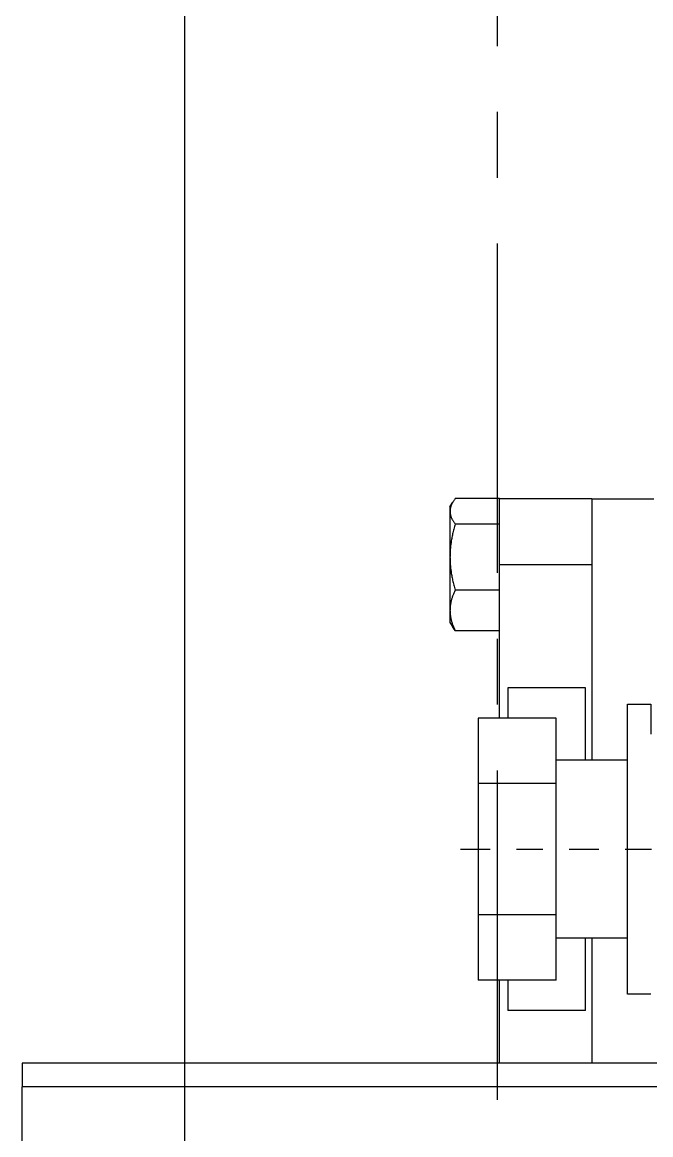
# Model space of a CAD drawing. Header units: inches. Extents: x -883 to 808, y -248 to 1051.
# Drawn here: x -425.46 to -423.075, y -133.434 to -129.211 of the extents above; entities that cross this region are included whole.
import ezdxf

# ---------------------------------------------------------------- set-up
doc = ezdxf.new("R2010")
doc.units = ezdxf.units.IN
doc.header["$MEASUREMENT"] = 0
doc.linetypes.add('CENTER', pattern=[2, 1.25, -0.25, 0.25, -0.25])
doc.linetypes.add('CHAIN', pattern=[0.7087, 0.4724, -0.0591, 0.1181, -0.0591])
doc.layers.get('0').update_dxf_attribs({"linetype": 'CONTINUOUS'})
doc.layers.add('EQUIPMENT - COMPRESSORS', color=41, linetype='CONTINUOUS')
doc.layers.add('P-RV', color=193, linetype='CONTINUOUS')

# ---------------------------------------------------------------- blocks, each defined once
blk = doc.blocks.new('A$C084a53c6')
for p, q in [((40.8385, 46.8579), (40.6035, 46.8579)), ((40.8385, 46.8579), (40.8385, 46.6079)), ((40.8385, 46.8579), (41.1885, 46.8579)), ((41.1885, 46.8586), (41.3569, 46.8586)), ((41.1885, 46.8579), (41.1885, 46.8586)), ((41.1885, 46.7643), (41.1885, 46.8579)), ((41.3765, 46.8269), (41.3661, 46.8449)), ((41.3765, 46.8269), (41.3765, 46.8103)), ((41.3765, 46.8103), (41.3765, 46.6367)), ((41.1885, 46.762), (41.1885, 46.7643)), ((41.1885, 46.762), (41.3569, 46.762)), ((41.1885, 46.7562), (41.1885, 46.762)), ((41.1885, 46.6079), (41.1885, 46.7562)), ((41.3765, 46.6367), (41.3765, 46.4343)), ((40.8385, 46.6079), (40.8385, 45.8654)), ((41.1885, 46.6079), (40.8385, 46.6079)), ((41.1885, 46.0256), (41.1885, 46.6079)), ((41.1885, 46.5114), (41.3569, 46.5114)), ((41.3765, 46.4343), (41.3765, 46.3889)), ((41.3765, 46.3889), (41.3661, 46.371)), ((41.1885, 46.3572), (41.3569, 46.3572)), ((40.8625, 45.8654), (40.8625, 46.1399)), ((40.8625, 46.1399), (41.1575, 46.1399)), ((41.1575, 46.1399), (41.1575, 46.0256)), ((40.6147, 46.0779), (40.6147, 45.9644)), ((40.7035, 46.0779), (40.6147, 46.0779)), ((40.7035, 44.9779), (40.7035, 46.0779)), ((40.9735, 45.7768), (40.9735, 46.0256)), ((40.9735, 46.0256), (41.2695, 46.0256)), ((41.2695, 46.0256), (41.2695, 45.7768)), ((40.7035, 45.8654), (40.9735, 45.8654)), ((40.9735, 45.2791), (40.9735, 45.7768)), ((40.9735, 45.7768), (41.2695, 45.7768)), ((41.2695, 45.7768), (41.2695, 45.2791)), ((40.9735, 45.0302), (40.9735, 45.2791)), ((40.9735, 45.2791), (41.2695, 45.2791)), ((41.2695, 45.2791), (41.2695, 45.0302)), ((40.7035, 45.1904), (40.9735, 45.1904)), ((40.8385, 45.1904), (40.8385, 44.7154)), ((40.8625, 44.9159), (40.8625, 45.1904)), ((40.9735, 45.0302), (41.2695, 45.0302)), ((41.1575, 45.0302), (41.1575, 44.9159)), ((41.1885, 44.7154), (41.1885, 45.0302)), ((40.6147, 44.9779), (40.7035, 44.9779)), ((40.8625, 44.9159), (41.1575, 44.9159)), ((40.211, 44.7154), (42.9996, 44.7154)), ((42.9996, 44.7154), (42.9996, 44.6254)), ((35.7496, 44.6254), (42.9996, 44.6254)), ((42.9996, 43.1804), (42.9996, 44.6254))]:
    blk.add_line(p, q)
at = {"linetype": 'CHAIN', "ltscale": 0.238269}
blk.add_line((41.3364, 45.5279), (37.2106, 45.5279), dxfattribs=at)
for points, weights in [([(41.3569, 46.8586), (41.3765, 46.8327), (41.3765, 46.8103)], [1.76277349029, 1.89912449429, 1.89912449429]), ([(41.3765, 46.8103), (41.3765, 46.7879), (41.3569, 46.762)], [1.89912449429, 1.89912449429, 1.76277349029]), ([(41.3569, 46.762), (41.3765, 46.6949), (41.3765, 46.6367)], [1.76277349029, 1.89912449429, 1.89912449429]), ([(41.3765, 46.6367), (41.3765, 46.5785), (41.3569, 46.5114)], [1.89912449429, 1.89912449429, 1.76277349029]), ([(41.3569, 46.5114), (41.3765, 46.4701), (41.3765, 46.4343)], [1.76277349029, 1.89912449429, 1.89912449429]), ([(41.3765, 46.4343), (41.3765, 46.3985), (41.3569, 46.3572)], [1.89912449429, 1.89912449429, 1.76277349029]), ([(41.3569, 46.3572), (41.3623, 46.3643), (41.3661, 46.371)], [1.76277349029, 1.79814291772, 1.82433752163])]:
    blk.add_rational_spline(points, weights, degree=2)

msp = doc.modelspace()

# ---------------------------------------------------------------- linework, layer by layer
at = {"layer": 'P-RV', "color": 7, "linetype": 'CENTER'}
msp.add_line((-423.65719, -124.05108), (-423.65719, -138.86243), dxfattribs=at)
at = {"layer": 'P-RV'}
msp.add_line((-424.84469, -125.61358), (-424.84469, -137.29993), dxfattribs=at)

# ---------------------------------------------------------------- block references
at = {"layer": 'EQUIPMENT - COMPRESSORS', "xscale": -1}
msp.add_blockref('A$C084a53c6', (-382.46019, -177.87785), dxfattribs=at)

doc.saveas('drawing.dxf')
